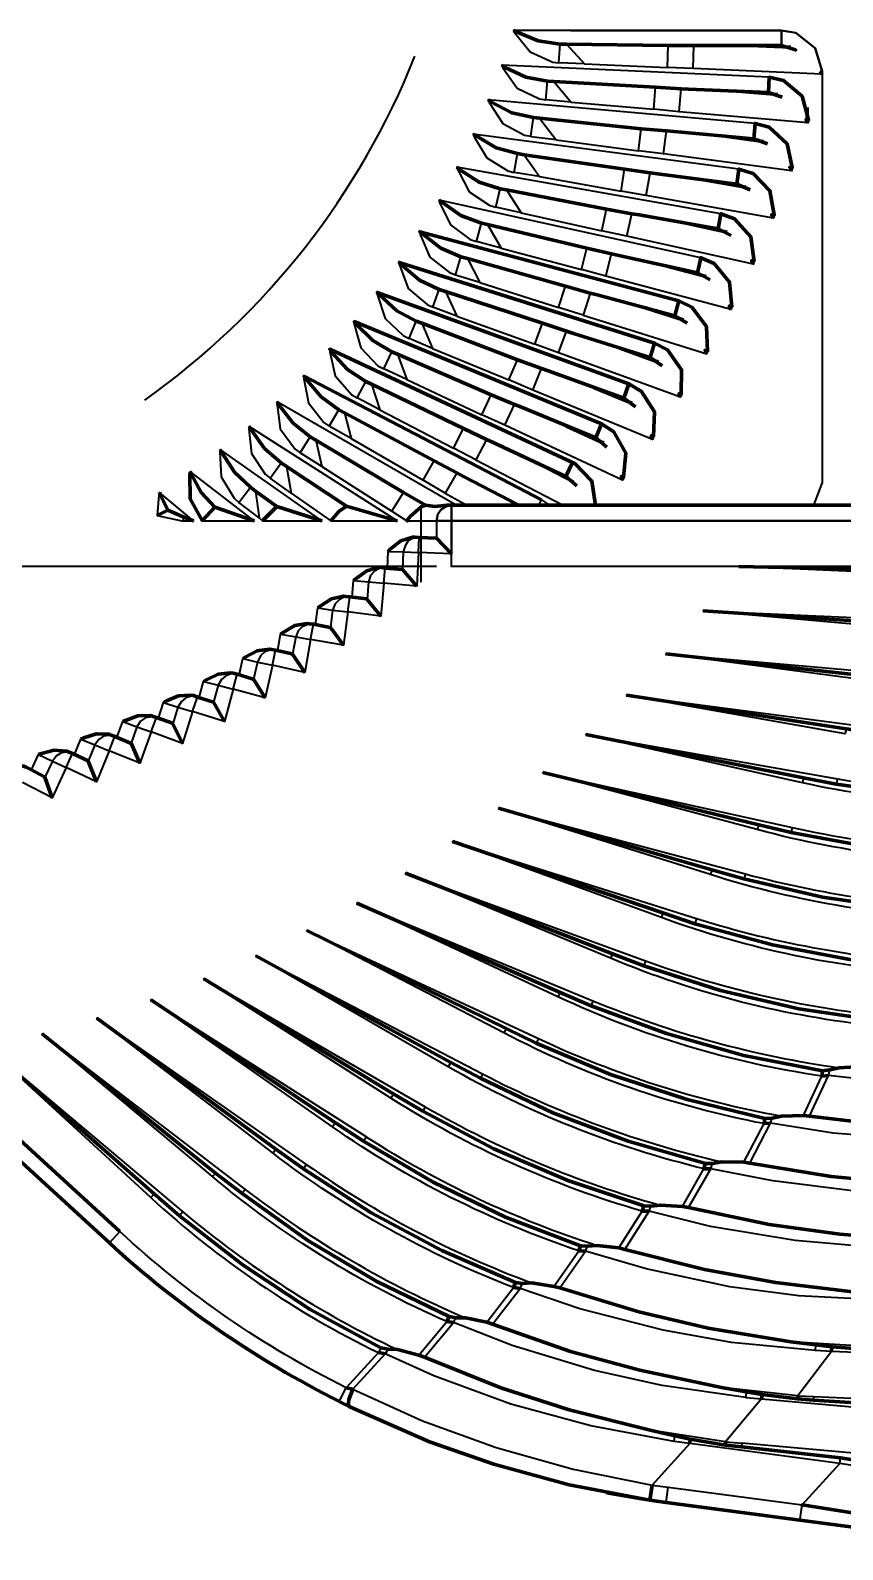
# Model space of a CAD drawing. Header units: millimetres. Extents: x 0 to 174, y 0 to 33.
# Drawn here: x 31.531 to 31.844, y 16.836 to 17.421 of the extents above; entities that cross this region are included whole.
import ezdxf

# ---------------------------------------------------------------- set-up
doc = ezdxf.new("R2010")
doc.units = ezdxf.units.MM
doc.layers.add('PDF_Geomertry', color=7, linetype='Continuous', true_color=0x405f80)

# ---------------------------------------------------------------- blocks, each defined once
blk = doc.blocks.new('SYM_22_3_005')
at = {"layer": 'PDF_Geomertry', "lineweight": 70}
for points in [[(0.39945, 0.0634), (0.40056, 0.06285), (0.39986, 0.06257)], [(0.47181, 0.05757), (0.46889, 0.05757), (0.45903, 0.05757), (0.41986, 0.05813), (0.41736, 0.05813), (0.40889, 0.05938), (0.40056, 0.06285)], [(0.49055, 0.05757), (0.50625, 0.05688)], [(0.39486, 0.04993), (0.39597, 0.04924), (0.39528, 0.04896)], [(0.39597, 0.04924), (0.40417, 0.04535), (0.4125, 0.04382), (0.415, 0.04368), (0.45417, 0.04146), (0.46403, 0.0409), (0.46681, 0.04077), (0.49764, 0.03952), (0.49792, 0.04535), (0.50347, 0.0441), (0.51056, 0.03799), (0.51306, 0.02896), (0.51208, 0.02896), (0.51292, 0.02771)], [(0.51833, 0.04646), (0.5175, 0.04771)], [(0.38972, 0.0366), (0.39069, 0.03591), (0.39, 0.03563)], [(0.39069, 0.03591), (0.39875, 0.0316), (0.40709, 0.02979), (0.40945, 0.02952), (0.44861, 0.02549), (0.45834, 0.02465), (0.46125, 0.02438), (0.49195, 0.0216), (0.4925, 0.02757), (0.49792, 0.02604), (0.50486, 0.01965), (0.50681, 0.01049), (0.50583, 0.01063), (0.50667, 0.00924)], [(0.4857, 0.03993), (0.50125, 0.03868)], [(0.50292, 0.03771), (0.49764, 0.03952)], [(0.5125, 0.03368), (0.5125, 0.02896)], [(0.38431, 0.02243), (0.385, 0.02271), (0.38389, 0.0234)], [(0.385, 0.02271), (0.39278, 0.01813), (0.40097, 0.01591), (0.40347, 0.01549), (0.44222, 0.00993), (0.45208, 0.00854), (0.45486, 0.00813), (0.48542, 0.0041), (0.48625, 0.00993), (0.49167, 0.00827), (0.49819, 0.0016), (0.49986, -0.00771), (0.49889, -0.00757), (0.49958, -0.00896)], [(0.48, 0.02271), (0.49556, 0.02063)], [(0.49722, 0.01965), (0.49195, 0.0216)], [(0.37764, 0.01063), (0.37861, 0.00979), (0.37792, 0.00965)], [(0.37861, 0.00979), (0.38625, 0.00493), (0.39431, 0.00229), (0.39667, 0.00188), (0.43528, -0.00548), (0.445, -0.00729), (0.44778, -0.00771), (0.4782, -0.01312), (0.47931, -0.00729), (0.48458, -0.00923), (0.49083, -0.01618), (0.49208, -0.02562)], [(0.47347, 0.00563), (0.48889, 0.00299)], [(0.49055, 0.00188), (0.48542, 0.0041)], [(0.37083, -0.00201), (0.37167, -0.00271), (0.37097, -0.00298)], [(0.37167, -0.00271), (0.37917, -0.00798), (0.38708, -0.0109), (0.38944, -0.01146), (0.42764, -0.02048), (0.43722, -0.02271), (0.44, -0.0234), (0.47028, -0.03007), (0.47153, -0.02423), (0.47667, -0.02646), (0.48264, -0.03368), (0.48347, -0.04312), (0.4825, -0.04285), (0.4832, -0.04423)], [(0.46639, -0.01104), (0.48167, -0.01437)], [(0.36431, -0.01507), (0.37139, -0.02048), (0.37917, -0.02382), (0.38167, -0.02451), (0.41945, -0.03521), (0.42889, -0.03785), (0.43167, -0.03854), (0.46153, -0.04659), (0.46306, -0.0409), (0.36333, -0.01424), (0.36431, -0.01507), (0.36347, -0.01521)], [(0.4832, -0.01562), (0.4782, -0.01312)], [(0.35625, -0.02701), (0.36319, -0.03284), (0.37083, -0.03646), (0.37319, -0.03729), (0.41055, -0.04951), (0.41986, -0.05257), (0.4225, -0.0534), (0.45208, -0.06271), (0.45375, -0.05715), (0.35542, -0.02604), (0.35625, -0.02701), (0.35556, -0.02701)], [(0.45847, -0.02743), (0.47361, -0.03146)], [(0.49195, -0.02562), (0.49111, -0.02535), (0.49181, -0.02674)], [(0.47514, -0.03271), (0.47028, -0.03007)], [(0.34778, -0.03854), (0.35444, -0.04465), (0.36194, -0.04868), (0.36417, -0.04951), (0.40097, -0.06354), (0.41014, -0.06687), (0.41278, -0.06784), (0.44194, -0.0784), (0.44389, -0.07285), (0.34695, -0.03757), (0.34778, -0.03854), (0.34708, -0.03868)], [(0.46306, -0.0409), (0.46806, -0.04326), (0.47375, -0.05076), (0.47417, -0.06021), (0.47319, -0.05993), (0.47389, -0.06132)], [(0.44986, -0.0434), (0.46472, -0.04812)], [(0.46625, -0.04951), (0.46153, -0.04659)], [(0.33875, -0.04979), (0.34528, -0.05618), (0.3525, -0.06048), (0.35472, -0.06146), (0.39083, -0.07701), (0.39986, -0.08076), (0.4025, -0.08187), (0.43111, -0.09368), (0.43333, -0.08826), (0.33806, -0.04882), (0.33875, -0.04979), (0.33806, -0.04979)], [(0.45375, -0.05715), (0.45875, -0.05979), (0.46417, -0.06743), (0.46403, -0.07687), (0.46319, -0.0766), (0.46375, -0.07798)], [(0.32931, -0.06062), (0.33542, -0.06729), (0.3425, -0.07187), (0.34472, -0.07298), (0.38014, -0.09007), (0.38903, -0.09423), (0.39153, -0.09548), (0.41958, -0.10854), (0.42208, -0.10312), (0.32861, -0.05951), (0.32931, -0.06062), (0.32861, -0.06048)], [(0.44056, -0.05909), (0.45528, -0.06451)], [(0.45667, -0.0659), (0.45208, -0.06271)], [(0.31861, -0.0709), (0.31945, -0.0709), (0.31875, -0.06993), (0.41014, -0.11757)], [(0.31945, -0.0709), (0.32528, -0.07785), (0.33208, -0.08285), (0.3343, -0.08396), (0.36889, -0.10257), (0.37764, -0.10715), (0.38014, -0.10854), (0.40153, -0.11965), (0.40069, -0.11951)], [(0.43056, -0.07437), (0.445, -0.08034)], [(0.44389, -0.07285), (0.44875, -0.07576), (0.45375, -0.08368), (0.45333, -0.09312), (0.4525, -0.09285), (0.45292, -0.09423)], [(0.30833, -0.07979), (0.30903, -0.0809), (0.3082, -0.08076)], [(0.37417, -0.11965), (0.37555, -0.11965), (0.58472, -0.11965), (0.37555, -0.11965), (0.37389, -0.11965), (0.36917, -0.12007), (0.36555, -0.11965), (0.35708, -0.11465), (0.32334, -0.09451), (0.32111, -0.09326), (0.31458, -0.08798), (0.30903, -0.0809)], [(0.44639, -0.08173), (0.44194, -0.0784)], [(0.29764, -0.08924), (0.2982, -0.09035), (0.2975, -0.09021)], [(0.35458, -0.12562), (0.33514, -0.11993), (0.31195, -0.10465), (0.30986, -0.10326), (0.30347, -0.09771), (0.2982, -0.09035)], [(0.41986, -0.08909), (0.43417, -0.09576)], [(0.43542, -0.09729), (0.43111, -0.09368)], [(0.44139, -0.10993), (0.44097, -0.10854), (0.44181, -0.10882), (0.44264, -0.09951), (0.43805, -0.09132), (0.43333, -0.08826)], [(0.28639, -0.09812), (0.28708, -0.09924), (0.28625, -0.0991)], [(0.32556, -0.12562), (0.3082, -0.12007), (0.3, -0.11423), (0.29806, -0.11271), (0.29194, -0.10687), (0.28708, -0.09924)], [(0.40861, -0.1034), (0.4225, -0.11062)], [(0.43097, -0.11965), (0.42958, -0.11035), (0.42306, -0.10354), (0.42208, -0.10312)], [(0.27486, -0.1066), (0.27542, -0.10784), (0.27472, -0.10757), (0.27486, -0.11715), (0.27944, -0.12549), (0.27944, -0.12549)], [(0.27542, -0.10784), (0.27917, -0.11465), (0.28431, -0.12034), (0.29958, -0.12562)], [(0.42375, -0.11215), (0.41958, -0.10854)], [(0.26306, -0.11465), (0.26347, -0.11576), (0.26278, -0.11548)], [(0.27611, -0.12562), (0.27222, -0.1241), (0.26625, -0.12146), (0.26347, -0.11576)], [(0.26222, -0.12354), (0.26625, -0.12146)], [(0.27944, -0.12562), (0.28431, -0.12034)], [(0.30278, -0.12562), (0.3082, -0.12007)], [(0.32903, -0.12562), (0.33208, -0.12201), (0.33514, -0.11993)], [(0.35834, -0.12562), (0.35875, -0.12562), (0.35861, -0.12549), (0.35861, -0.12549), (0.35861, -0.12535), (0.35861, -0.12521), (0.35875, -0.12507), (0.35972, -0.12382), (0.36389, -0.12021), (0.36555, -0.11965)], [(0.36555, -0.11965), (0.36555, -0.11965)], [(0.36555, -0.11965), (0.36555, -0.11965)], [(0.3968, -0.11715), (0.40111, -0.11965)], [(0.35111, -0.13743), (0.35194, -0.1366), (0.35597, -0.1334), (0.36056, -0.13187), (0.36153, -0.13187), (0.36306, -0.13201), (0.36958, -0.13229), (0.36972, -0.13229), (0.36972, -0.13229), (0.37555, -0.1384)], [(0.48625, -0.14326), (0.57181, -0.14521), (0.58472, -0.14535), (0.61569, -0.14423), (0.64653, -0.14048), (0.67681, -0.13437), (0.67722, -0.13632), (0.67958, -0.13521)], [(0.33778, -0.14868), (0.33875, -0.14785), (0.34292, -0.14493), (0.3475, -0.14354), (0.34847, -0.14368), (0.35, -0.14382), (0.35653, -0.14437), (0.35653, -0.14437), (0.35667, -0.14437), (0.36222, -0.15076)], [(0.32403, -0.15923), (0.325, -0.15854), (0.32931, -0.15576), (0.33389, -0.15465), (0.33486, -0.15479), (0.33639, -0.15493), (0.34292, -0.15576), (0.34292, -0.1559), (0.34306, -0.1559), (0.34833, -0.16243)], [(0.4725, -0.16035), (0.55792, -0.16604), (0.57083, -0.16674), (0.60181, -0.16701), (0.63278, -0.16465), (0.66334, -0.15979), (0.66375, -0.16187), (0.66597, -0.16076)], [(0.30972, -0.16937), (0.31069, -0.16868), (0.31514, -0.16604), (0.31986, -0.16521), (0.32083, -0.16534), (0.32236, -0.16548), (0.32875, -0.16674), (0.32889, -0.16674), (0.32889, -0.16674), (0.33389, -0.17354)], [(0.29514, -0.17868), (0.29611, -0.17812), (0.30069, -0.17576), (0.30542, -0.17507), (0.30639, -0.17521), (0.30778, -0.17549), (0.31417, -0.17687), (0.31431, -0.17701), (0.31431, -0.17701), (0.31903, -0.18409)], [(0.45806, -0.17687), (0.54319, -0.18632), (0.55597, -0.18757), (0.58709, -0.1891), (0.61806, -0.18812), (0.64875, -0.18465), (0.64903, -0.18674), (0.65139, -0.18562)], [(0.28, -0.18757), (0.28111, -0.18687), (0.28569, -0.18479), (0.29042, -0.18423), (0.29139, -0.18437), (0.29292, -0.18479), (0.29917, -0.1866), (0.2993, -0.1866), (0.2993, -0.1866), (0.30375, -0.19382)], [(0.26458, -0.19562), (0.26569, -0.19507), (0.27042, -0.19312), (0.27514, -0.19284), (0.27611, -0.19298), (0.27764, -0.19354), (0.28389, -0.19548), (0.28806, -0.20298)], [(0.44292, -0.19284), (0.5275, -0.20576), (0.54028, -0.20771), (0.57125, -0.21062), (0.60222, -0.21104), (0.63306, -0.20882), (0.63333, -0.2109), (0.6357, -0.20993)], [(0.24889, -0.20298), (0.25, -0.20257), (0.25472, -0.20076), (0.25958, -0.20062), (0.26056, -0.20104), (0.26194, -0.20146), (0.26806, -0.20368), (0.2682, -0.20382), (0.2682, -0.20382), (0.27194, -0.21146)], [(0.23278, -0.20979), (0.23389, -0.20923), (0.23875, -0.20771), (0.24361, -0.20785), (0.24444, -0.20826), (0.24583, -0.20882), (0.25194, -0.21132), (0.25208, -0.21132), (0.25208, -0.21132), (0.25542, -0.21909)], [(0.42722, -0.20798), (0.51111, -0.22465), (0.52375, -0.22715), (0.55458, -0.23132), (0.58542, -0.23312), (0.61639, -0.23229), (0.61653, -0.23437), (0.61889, -0.23354)], [(0.21639, -0.21576), (0.21764, -0.21535), (0.2225, -0.21409), (0.22722, -0.21437), (0.2282, -0.21479), (0.22958, -0.21535), (0.23556, -0.21812), (0.23556, -0.21826), (0.23556, -0.21826), (0.23875, -0.22618)], [(0.19986, -0.22104), (0.20097, -0.22076), (0.20597, -0.21965), (0.2107, -0.22021), (0.21167, -0.22062), (0.21292, -0.22118), (0.21875, -0.22424), (0.21889, -0.22437), (0.21889, -0.22437), (0.22167, -0.23243)], [(0.41069, -0.22257), (0.49389, -0.24285), (0.50639, -0.24576), (0.53694, -0.25146), (0.56778, -0.25451), (0.59861, -0.25507), (0.59875, -0.25715), (0.60125, -0.25646)], [(0.39361, -0.23632), (0.47584, -0.26021), (0.48819, -0.26368), (0.51847, -0.27062), (0.54917, -0.27507), (0.58, -0.27701), (0.58, -0.2791), (0.5825, -0.2784)], [(0.37597, -0.24924), (0.45694, -0.27674), (0.46931, -0.2809), (0.49917, -0.2891), (0.52958, -0.29479), (0.56042, -0.29812), (0.56028, -0.30021), (0.56278, -0.29965)], [(0.24778, -0.39951), (0.09361, -0.25826)], [(0.35778, -0.26146), (0.4375, -0.29257), (0.44958, -0.29715), (0.47917, -0.3066), (0.50931, -0.31368), (0.53986, -0.31826), (0.53972, -0.32035), (0.54222, -0.31993)], [(0.33903, -0.27298), (0.41736, -0.30743), (0.42931, -0.31257), (0.45834, -0.32326), (0.48819, -0.33173), (0.51847, -0.33757), (0.5182, -0.33965), (0.5207, -0.33937)], [(0.31986, -0.28354), (0.39653, -0.32132), (0.40819, -0.32701), (0.43681, -0.33909), (0.46625, -0.34868), (0.49625, -0.35604), (0.49597, -0.35798), (0.49847, -0.35784)], [(0.30014, -0.29326), (0.37528, -0.33437), (0.38667, -0.34049), (0.41458, -0.35382), (0.44361, -0.36479), (0.47333, -0.3734), (0.47278, -0.37535), (0.47542, -0.37535)], [(0.28014, -0.30215), (0.35333, -0.3466), (0.36445, -0.35312), (0.39181, -0.36771), (0.42028, -0.37993), (0.44958, -0.38965), (0.44903, -0.39173), (0.45167, -0.39173)], [(0.25972, -0.31021), (0.33083, -0.35771), (0.34167, -0.36479), (0.36847, -0.38048), (0.39639, -0.39396), (0.42528, -0.40507), (0.42458, -0.40701), (0.42709, -0.40715)], [(0.23889, -0.31729), (0.30792, -0.36785), (0.31847, -0.37535), (0.34459, -0.39229), (0.37181, -0.40687), (0.40014, -0.41923), (0.39945, -0.42118), (0.40195, -0.42146)], [(0.21792, -0.3234), (0.28458, -0.37701), (0.29486, -0.38493), (0.32014, -0.40299), (0.34681, -0.41882), (0.37458, -0.43229), (0.37375, -0.43423), (0.37625, -0.43465)], [(0.46736, -0.48132), (0.4675, -0.47965), (0.46153, -0.47826), (0.45208, -0.47618), (0.42084, -0.46826), (0.39458, -0.45979), (0.36514, -0.44798), (0.36292, -0.44715), (0.35472, -0.44507), (0.35111, -0.44493), (0.34833, -0.44437), (0.32111, -0.42965), (0.29528, -0.41257), (0.2707, -0.39354), (0.26097, -0.38507), (0.19667, -0.32868)], [(0.6432, -0.33715), (0.64278, -0.33535), (0.63667, -0.33604), (0.62694, -0.33687), (0.59486, -0.33854), (0.56722, -0.3384), (0.53555, -0.33604), (0.53319, -0.3359), (0.52486, -0.33646), (0.52125, -0.33729), (0.51847, -0.33757)], [(0.62083, -0.3609), (0.62056, -0.35923), (0.61445, -0.35951), (0.60472, -0.35993), (0.5725, -0.36021), (0.545, -0.35882), (0.51347, -0.35507), (0.51111, -0.35479), (0.50264, -0.35507), (0.49903, -0.3559), (0.49625, -0.35604)], [(0.5975, -0.38368), (0.59736, -0.38201), (0.59111, -0.38201), (0.58153, -0.38201), (0.5493, -0.3809), (0.5218, -0.3784), (0.49042, -0.37326), (0.48819, -0.37285), (0.47972, -0.37271), (0.47611, -0.3734), (0.47333, -0.3734)], [(0.5732, -0.40548), (0.5732, -0.40368), (0.56694, -0.40354), (0.55722, -0.40312), (0.52514, -0.40062), (0.49792, -0.39687), (0.46681, -0.39035), (0.46445, -0.38993), (0.45597, -0.38937), (0.45236, -0.38979), (0.44958, -0.38965)], [(0.54806, -0.42618), (0.54806, -0.42437), (0.54181, -0.42396), (0.53222, -0.42312), (0.50028, -0.41923), (0.47305, -0.41423), (0.44236, -0.40646), (0.44, -0.4059), (0.43167, -0.40493), (0.42792, -0.40521), (0.42528, -0.40507)], [(0.52194, -0.44576), (0.52208, -0.44396), (0.51583, -0.44326), (0.50625, -0.44201), (0.47444, -0.43674), (0.44764, -0.43048), (0.41722, -0.42132), (0.415, -0.42076), (0.40653, -0.41937), (0.40292, -0.41965), (0.40014, -0.41923)], [(0.495, -0.46409), (0.49514, -0.46243), (0.48903, -0.46132), (0.47958, -0.45965), (0.44806, -0.45298), (0.42139, -0.44576), (0.39139, -0.43521), (0.38917, -0.43451), (0.38097, -0.43284), (0.37722, -0.43284), (0.37458, -0.43229)], [(0.52208, -0.44396), (0.53569, -0.44507), (0.53569, -0.44382)], [(0.34736, -0.44618), (0.35, -0.44673)], [(0.335, -0.45979), (0.3375, -0.46035), (0.33597, -0.46424), (0.33583, -0.4659), (0.33597, -0.4666), (0.33611, -0.46687), (0.33639, -0.46715)], [(0.49514, -0.46243), (0.50875, -0.46409), (0.50889, -0.46285)], [(0.33222, -0.46507), (0.33639, -0.46715), (0.36708, -0.48062), (0.39181, -0.48923), (0.42084, -0.49715), (0.45194, -0.50312), (0.4582, -0.50396), (0.50972, -0.51076), (0.59375, -0.52187)], [(0.50875, -0.46409), (0.515, -0.46451), (0.55333, -0.46701), (0.56694, -0.46854), (0.59417, -0.47187), (0.62, -0.47368), (0.64917, -0.47493), (0.65264, -0.47479)], [(0.4675, -0.47965), (0.48111, -0.48187), (0.48111, -0.48062)], [(0.48111, -0.48187), (0.48722, -0.48257), (0.52542, -0.48674), (0.53889, -0.48896), (0.56611, -0.4934), (0.59181, -0.49632), (0.62083, -0.49882), (0.62431, -0.49882)], [(0.45194, -0.50312), (0.45208, -0.50229), (0.45278, -0.49729)], [(0.43542, -0.50021), (0.44944, -0.50271)], [(0.59597, -0.52215), (0.59375, -0.52187), (0.59431, -0.52187), (0.59486, -0.52173), (0.59597, -0.52118), (0.59764, -0.51882), (0.51056, -0.50493), (0.56236, -0.51312)]]:
    blk.add_lwpolyline(points, dxfattribs=at)
at = {"layer": 'PDF_Geomertry', "lineweight": 35}
for points in [[(0.42153, 0.0634), (0.50264, 0.0634), (0.50264, 0.05757), (0.50264, 0.05702), (0.50264, 0.05757), (0.50264, 0.0634), (0.39945, 0.0634), (0.39986, 0.06257), (0.40583, 0.05507), (0.41458, 0.05118), (0.41694, 0.0509), (0.41736, 0.05813)], [(0.51833, 0.04771), (0.51556, 0.0566), (0.50819, 0.06243), (0.50264, 0.0634), (0.50819, 0.06243), (0.51556, 0.0566), (0.51833, 0.04771), (0.51833, -0.10979), (0.51833, -0.1109), (0.515, -0.11965)], [(0.41986, 0.05813), (0.42681, 0.05049), (0.45875, 0.0491), (0.45903, 0.05757)], [(0.5175, 0.04771), (0.51833, 0.04771), (0.51833, 0.04646), (0.46861, 0.04868), (0.46889, 0.05757)], [(0.49792, 0.04535), (0.39486, 0.04993), (0.39528, 0.04896), (0.40083, 0.04118), (0.40945, 0.03702), (0.41181, 0.0366), (0.4125, 0.04382)], [(0.42681, 0.05049), (0.41694, 0.0509)], [(0.46861, 0.04868), (0.45875, 0.0491)], [(0.415, 0.04368), (0.42167, 0.03576), (0.45347, 0.03299), (0.45417, 0.04146)], [(0.4925, 0.02757), (0.38972, 0.0366), (0.39, 0.03563), (0.39528, 0.02757), (0.40361, 0.02299), (0.40611, 0.02257), (0.40709, 0.02979)], [(0.42167, 0.03576), (0.41181, 0.0366)], [(0.51306, 0.02896), (0.51292, 0.02771), (0.46319, 0.03202), (0.46403, 0.0409)], [(0.49764, 0.03952), (0.49764, 0.03896)], [(0.40945, 0.02952), (0.41583, 0.02118), (0.4475, 0.01702), (0.44861, 0.02549)], [(0.46319, 0.03202), (0.45347, 0.03299)], [(0.50681, 0.01049), (0.50667, 0.00924), (0.45722, 0.01577), (0.45834, 0.02465)], [(0.48625, 0.00993), (0.38389, 0.0234), (0.38431, 0.02243), (0.38917, 0.01424), (0.39722, 0.00924), (0.39972, 0.00868), (0.40097, 0.01591)], [(0.41583, 0.02118), (0.40611, 0.02243)], [(0.49195, 0.0216), (0.49195, 0.02118)], [(0.40347, 0.01549), (0.40945, 0.00702), (0.44083, 0.00146), (0.44222, 0.00993)], [(0.45722, 0.01577), (0.4475, 0.01702)], [(0.47931, -0.00729), (0.37764, 0.01063), (0.37792, 0.00965), (0.38236, 0.00118), (0.39028, -0.00409), (0.39278, -0.00479)], [(0.40945, 0.00702), (0.39972, 0.00868)], [(0.49986, -0.00771), (0.49958, -0.00896), (0.45056, -0.00021), (0.45208, 0.00854)], [(0.40236, -0.00687), (0.39264, -0.00479), (0.39431, 0.00229)], [(0.39667, 0.00188), (0.40236, -0.00687), (0.43347, -0.01382), (0.43528, -0.00548)], [(0.45056, -0.00021), (0.44083, 0.00146)], [(0.48542, 0.0041), (0.48542, 0.00354)], [(0.47153, -0.02423), (0.37083, -0.00201), (0.37097, -0.00298), (0.37514, -0.0116), (0.38278, -0.01715), (0.38514, -0.01798), (0.38708, -0.0109)], [(0.38944, -0.01146), (0.39472, -0.02048), (0.42556, -0.02882), (0.42764, -0.02048)], [(0.49195, -0.02562), (0.49181, -0.02674), (0.44306, -0.0159), (0.445, -0.00729)], [(0.36333, -0.01424), (0.36347, -0.01521), (0.36722, -0.02396), (0.37472, -0.02993), (0.37708, -0.03076)], [(0.44306, -0.0159), (0.43347, -0.01382)], [(0.4782, -0.01312), (0.47806, -0.01368)], [(0.39472, -0.02048), (0.38514, -0.01798)], [(0.48347, -0.04312), (0.4832, -0.04423), (0.435, -0.03132), (0.43722, -0.02271)], [(0.35542, -0.02604), (0.35556, -0.02701), (0.35889, -0.03604), (0.36611, -0.04229), (0.36833, -0.04326), (0.37083, -0.03646)], [(0.38639, -0.03382), (0.37708, -0.0309), (0.37917, -0.02382)], [(0.38167, -0.02451), (0.38639, -0.03382), (0.41681, -0.0434), (0.41945, -0.03521)], [(0.435, -0.03132), (0.42556, -0.02882)], [(0.47028, -0.03007), (0.47014, -0.03062)], [(0.34695, -0.03757), (0.34708, -0.03868), (0.35, -0.04771), (0.35695, -0.05423), (0.35917, -0.05535), (0.36194, -0.04868)], [(0.37319, -0.03729), (0.37764, -0.04673), (0.40764, -0.05757), (0.41055, -0.04951)], [(0.42889, -0.03785), (0.42625, -0.04632), (0.47389, -0.06132), (0.47417, -0.06021)], [(0.37764, -0.04673), (0.36833, -0.04326)], [(0.42625, -0.04632), (0.41681, -0.0434)], [(0.46153, -0.04659), (0.46139, -0.04715)], [(0.33806, -0.04882), (0.33806, -0.04979), (0.34055, -0.05896), (0.34722, -0.0659), (0.34944, -0.06701), (0.3525, -0.06048)], [(0.36417, -0.04951), (0.3682, -0.05923), (0.39764, -0.07132), (0.40097, -0.06354)], [(0.46403, -0.07687), (0.46375, -0.07798), (0.41681, -0.0609), (0.41986, -0.05257)], [(0.3682, -0.05923), (0.35917, -0.05535)], [(0.41681, -0.0609), (0.40764, -0.05757)], [(0.32861, -0.05951), (0.32861, -0.06048), (0.3307, -0.06979), (0.33709, -0.07701), (0.33917, -0.07826), (0.3425, -0.07187)], [(0.35472, -0.06146), (0.35834, -0.07118), (0.38722, -0.08479), (0.39083, -0.07701)], [(0.45208, -0.06271), (0.4518, -0.06326)], [(0.31875, -0.06993), (0.31861, -0.0709), (0.32042, -0.08021), (0.32639, -0.08771), (0.32847, -0.08909), (0.33208, -0.08285)], [(0.35834, -0.07118), (0.34944, -0.06701)], [(0.45333, -0.09312), (0.45292, -0.09423), (0.40681, -0.07521), (0.41014, -0.06687)], [(0.34472, -0.07298), (0.34792, -0.08285), (0.37625, -0.09757), (0.38014, -0.09007)], [(0.40681, -0.07521), (0.39764, -0.07132)], [(0.37736, -0.11965), (0.30833, -0.07979), (0.3082, -0.08076)], [(0.30833, -0.08076), (0.30959, -0.09021), (0.31528, -0.09798), (0.31722, -0.09937), (0.32111, -0.09326)], [(0.34792, -0.08285), (0.33917, -0.07826)], [(0.44181, -0.10882), (0.44139, -0.10993), (0.39611, -0.08882), (0.39986, -0.08076)], [(0.44194, -0.0784), (0.44167, -0.07896)], [(0.3343, -0.08396), (0.33695, -0.09396), (0.36459, -0.10993), (0.36889, -0.10257)], [(0.39611, -0.08882), (0.38722, -0.08479)], [(0.31195, -0.10465), (0.31375, -0.11493), (0.32903, -0.12562), (0.35458, -0.12562), (0.29764, -0.08924), (0.2975, -0.09021), (0.29847, -0.09965), (0.30375, -0.10771), (0.3057, -0.10923), (0.30986, -0.10326)], [(0.33695, -0.09396), (0.32847, -0.08909)], [(0.43111, -0.09368), (0.43083, -0.09423)], [(0.3, -0.11423), (0.30139, -0.12451), (0.30278, -0.12562), (0.32556, -0.12562), (0.28639, -0.09812), (0.28625, -0.0991), (0.28681, -0.10868), (0.29181, -0.11687), (0.29361, -0.11854), (0.29806, -0.11271)], [(0.32556, -0.10465), (0.31722, -0.09937)], [(0.32334, -0.09451), (0.32556, -0.10465), (0.3525, -0.12187), (0.35708, -0.11465)], [(0.38486, -0.10215), (0.37625, -0.09757)], [(0.38903, -0.09423), (0.38486, -0.10215), (0.41861, -0.11965)], [(0.27944, -0.12562), (0.29958, -0.12562), (0.27486, -0.1066), (0.27472, -0.10757)], [(0.31375, -0.11493), (0.3057, -0.10923)], [(0.37306, -0.11493), (0.36459, -0.10993)], [(0.37764, -0.10715), (0.37306, -0.11493), (0.38139, -0.11965)], [(0.41958, -0.10854), (0.41931, -0.10896)], [(0.26278, -0.11562), (0.26222, -0.12354), (0.27167, -0.12562), (0.27222, -0.12562)], [(0.27222, -0.1241), (0.27222, -0.12562), (0.27611, -0.12562), (0.26306, -0.11465), (0.26278, -0.11548)], [(0.58472, -0.14326), (0.37555, -0.14326), (0.37555, -0.12562), (0.58472, -0.12562)], [(0.58472, -0.12562), (0.37555, -0.12562), (0.37555, -0.1384), (0.36278, -0.13785), (0.36222, -0.15076), (0.34944, -0.14965), (0.34833, -0.16243), (0.33556, -0.16076), (0.33389, -0.17354), (0.32125, -0.17132), (0.31903, -0.18409), (0.30653, -0.18132), (0.30375, -0.19382), (0.29139, -0.19048), (0.28806, -0.20298), (0.27583, -0.1991), (0.27194, -0.21146), (0.25986, -0.20701), (0.25542, -0.21909), (0.24361, -0.21424), (0.23875, -0.22618), (0.22708, -0.22076), (0.22167, -0.23243), (0.21028, -0.22646)], [(0.30139, -0.12451), (0.29361, -0.11854)], [(0.3525, -0.12187), (0.35834, -0.12562)], [(0.35875, -0.12562), (0.36389, -0.12562), (0.36389, -0.12021)], [(0.36972, -0.14326), (0.36389, -0.14326), (0.36389, -0.13201), (0.36389, -0.12562), (0.36972, -0.12562), (0.37555, -0.12562), (0.37555, -0.11965), (0.37555, -0.12562), (0.36972, -0.12562), (0.36972, -0.13229)], [(0.36555, -0.11965), (0.36555, -0.11965)], [(0.40917, -0.11965), (0.41014, -0.11757), (0.41334, -0.11965)], [(0.35084, -0.14382), (0.35111, -0.13743), (0.35695, -0.13757), (0.36278, -0.13785), (0.36306, -0.13201), (0.36083, -0.13229), (0.35889, -0.1334), (0.35764, -0.13521), (0.35695, -0.13757), (0.35667, -0.14437)], [(0.36389, -0.14923), (0.36389, -0.14326), (-0.04166, -0.14326), (-0.03194, -0.14326), (0.08486, -0.25035), (0.08097, -0.25465)], [(0.33722, -0.15507), (0.33778, -0.14868), (0.34361, -0.1491), (0.34944, -0.14965), (0.35, -0.14382), (0.34778, -0.14396), (0.34583, -0.14507), (0.34431, -0.14673), (0.34361, -0.1491), (0.34306, -0.1559)], [(0.57181, -0.14521), (0.57167, -0.14701), (0.48625, -0.14326), (0.58472, -0.14326), (0.58472, -0.14535)], [(0.3232, -0.16562), (0.32403, -0.15923), (0.32972, -0.16007), (0.33556, -0.16076), (0.33639, -0.15493), (0.33417, -0.15507), (0.33222, -0.15604), (0.3307, -0.15757), (0.32972, -0.16007), (0.32889, -0.16674)], [(0.55792, -0.16604), (0.55778, -0.16785), (0.4725, -0.16035), (0.57097, -0.16465), (0.57083, -0.16674)], [(0.30861, -0.17562), (0.30972, -0.16937), (0.31556, -0.17034), (0.31431, -0.17701)], [(0.29375, -0.18507), (0.29514, -0.17868), (0.30083, -0.18007), (0.30653, -0.18132), (0.30778, -0.17549), (0.30556, -0.17549), (0.30361, -0.17618), (0.30195, -0.17771), (0.30083, -0.18007), (0.2993, -0.1866)], [(0.54319, -0.18632), (0.54292, -0.18812), (0.45806, -0.17687), (0.55625, -0.18548), (0.55597, -0.18757)], [(0.27833, -0.19368), (0.28, -0.18757), (0.28569, -0.18896), (0.29139, -0.19048), (0.29292, -0.18479), (0.2907, -0.18465), (0.28861, -0.18535), (0.28694, -0.18674), (0.28569, -0.18896), (0.28389, -0.19548)], [(0.5275, -0.20576), (0.52722, -0.20771), (0.44292, -0.19284), (0.54056, -0.20562), (0.54028, -0.20771)], [(0.26264, -0.20174), (0.26458, -0.19562), (0.27014, -0.19743), (0.27583, -0.1991), (0.27764, -0.19354), (0.27542, -0.19326), (0.2732, -0.19382), (0.27153, -0.19521), (0.27014, -0.19743), (0.2682, -0.20382)], [(0.24667, -0.2091), (0.24889, -0.20298), (0.25431, -0.20507), (0.25986, -0.20701), (0.26194, -0.20146), (0.25972, -0.20118), (0.25764, -0.2016), (0.25569, -0.20285), (0.25431, -0.20507), (0.25208, -0.21132)], [(0.23028, -0.21576), (0.23278, -0.20979), (0.23819, -0.21201), (0.24361, -0.21424), (0.24583, -0.20882), (0.24375, -0.2084), (0.24153, -0.20868), (0.23972, -0.20993), (0.23819, -0.21201), (0.23556, -0.21826)], [(0.51111, -0.22465), (0.5107, -0.2266), (0.42722, -0.20798), (0.52417, -0.22507), (0.52375, -0.22715)], [(0.21375, -0.2216), (0.21639, -0.21576), (0.22181, -0.21826), (0.22708, -0.22076), (0.22958, -0.21535), (0.22736, -0.21479), (0.22528, -0.21507), (0.22333, -0.21618), (0.22181, -0.21826), (0.21889, -0.22437)], [(0.49389, -0.24285), (0.49333, -0.24465), (0.41069, -0.22257), (0.50681, -0.24382), (0.50639, -0.24576)], [(0.47584, -0.26021), (0.47528, -0.26201), (0.39361, -0.23632), (0.48875, -0.26173), (0.48819, -0.26368)], [(0.45694, -0.27674), (0.45639, -0.27854), (0.37597, -0.24924), (0.46986, -0.27896), (0.46931, -0.2809)], [(0.4375, -0.29257), (0.43681, -0.29423), (0.35778, -0.26146), (0.45028, -0.29521), (0.44958, -0.29715)], [(0.41736, -0.30743), (0.41653, -0.30909), (0.33903, -0.27298), (0.43, -0.31062), (0.42931, -0.31257)], [(0.39653, -0.32132), (0.3957, -0.32298), (0.31986, -0.28354), (0.40903, -0.32521), (0.40819, -0.32701)], [(0.37528, -0.33437), (0.37431, -0.33604), (0.30014, -0.29326), (0.3875, -0.33882), (0.38667, -0.34049)], [(0.35333, -0.3466), (0.35222, -0.34812), (0.28014, -0.30215), (0.36542, -0.35146), (0.36445, -0.35312)], [(0.33083, -0.35771), (0.32972, -0.35923), (0.25972, -0.31021), (0.34278, -0.36312), (0.34167, -0.36479)], [(0.30792, -0.36785), (0.30681, -0.36937), (0.23889, -0.31729), (0.31959, -0.37368), (0.31847, -0.37535)], [(0.28458, -0.37701), (0.28347, -0.3784), (0.21792, -0.3234), (0.29611, -0.3834), (0.29486, -0.38493)], [(0.26097, -0.38507), (0.25972, -0.38646), (0.19667, -0.32868), (0.27208, -0.39201), (0.2707, -0.39354)], [(0.51347, -0.35507), (0.5207, -0.33937), (0.52125, -0.33729)], [(0.63708, -0.33812), (0.60472, -0.34201), (0.57806, -0.34326), (0.545, -0.34215), (0.5207, -0.33937)], [(0.49042, -0.37326), (0.49847, -0.35784), (0.49903, -0.3559)], [(0.61472, -0.3616), (0.58222, -0.36423), (0.55556, -0.36423), (0.5225, -0.3616), (0.49847, -0.35784)], [(0.46681, -0.39035), (0.47542, -0.37535), (0.47611, -0.3734)], [(0.59139, -0.38423), (0.55889, -0.38535), (0.53209, -0.38409), (0.49931, -0.38007), (0.47542, -0.37535)], [(0.44236, -0.40646), (0.45167, -0.39173), (0.45236, -0.38979)], [(0.56708, -0.40562), (0.53445, -0.40535), (0.50792, -0.40299), (0.47528, -0.39757), (0.45167, -0.39173)], [(0.41722, -0.42132), (0.42709, -0.40715), (0.42792, -0.40521)], [(0.54181, -0.42604), (0.50931, -0.42437), (0.48278, -0.4209), (0.45056, -0.41396), (0.42709, -0.40715)], [(0.39139, -0.43521), (0.40195, -0.42146), (0.40292, -0.41965)], [(0.51569, -0.44535), (0.48334, -0.44229), (0.45708, -0.43757), (0.425, -0.42937), (0.40195, -0.42146)], [(0.36514, -0.44798), (0.37625, -0.43465), (0.37722, -0.43284)], [(0.48889, -0.46354), (0.45667, -0.45896), (0.43056, -0.45312), (0.39889, -0.44354), (0.37625, -0.43465)], [(0.35111, -0.44493), (0.35, -0.44673), (0.3375, -0.46035), (0.36431, -0.47257), (0.39278, -0.48284), (0.42236, -0.49118), (0.45278, -0.49729)], [(0.34833, -0.44437), (0.34736, -0.44618)], [(0.53569, -0.44382), (0.50625, -0.44201)], [(0.515, -0.46451), (0.51514, -0.46312), (0.56708, -0.46549), (0.58028, -0.44826), (0.52194, -0.44576), (0.51569, -0.44535), (0.51583, -0.44326)], [(0.46125, -0.48048), (0.42917, -0.47451), (0.39833, -0.46604), (0.36875, -0.45521), (0.35, -0.44673)], [(0.52194, -0.44576), (0.50889, -0.46285), (0.51514, -0.46312)], [(0.33222, -0.46507), (0.335, -0.45979)], [(0.50889, -0.46285), (0.47958, -0.45965)], [(0.48903, -0.46132), (0.48889, -0.46354), (0.495, -0.46409), (0.55319, -0.46923), (0.53917, -0.48576), (0.48736, -0.48118), (0.48722, -0.48257)], [(0.495, -0.46409), (0.48111, -0.48062), (0.48736, -0.48118)], [(0.48111, -0.48062), (0.45208, -0.47618)], [(0.4582, -0.50396), (0.45903, -0.49812), (0.51056, -0.50493), (0.52514, -0.48896), (0.46736, -0.48132), (0.46125, -0.48048), (0.46153, -0.47826)], [(0.46736, -0.48132), (0.45278, -0.49729), (0.45903, -0.49812)], [(0.60639, -0.50187), (0.52514, -0.48896), (0.52542, -0.48674)], [(0.50972, -0.51076), (0.50986, -0.51035), (0.51056, -0.50493)]]:
    blk.add_lwpolyline(points, dxfattribs=at)
at = {"layer": 'PDF_Geomertry', "lineweight": 70}
for points in [[(0.50264, 0.05757), (0.47181, 0.05757)], [(0.50264, 0.05757), (0.50806, 0.0559)], [(0.28389, -0.19548), (0.28389, -0.19548), (0.28389, -0.19548)]]:
    blk.add_lwpolyline(points, close=True, dxfattribs=at)
at = {"layer": 'PDF_Geomertry', "lineweight": 35}
for points in [[(0.36972, -0.12562), (0.37028, -0.12312), (0.37153, -0.12132), (0.37347, -0.12007), (0.37555, -0.11965), (0.37347, -0.12007), (0.37153, -0.12132), (0.37028, -0.12312)], [(0.31556, -0.17034), (0.32125, -0.17132), (0.32236, -0.16548), (0.32014, -0.16562), (0.31806, -0.16646), (0.31653, -0.16798)]]:
    blk.add_lwpolyline(points, close=True, dxfattribs=at)
at = {"layer": 'PDF_Geomertry', "lineweight": 70}
blk.add_lwpolyline([(-0.03194, -0.14326), (-0.03431, -0.14923), (-0.04166, -0.14923), (-0.03431, -0.14923), (0.08097, -0.25465), (0.08958, -0.26257), (0.24375, -0.40396, 0.069241), (0.33236, -0.46507)], format="xyb", dxfattribs=at)
at = {"layer": 'PDF_Geomertry', "lineweight": 35}
for points in [[(0.61292, -0.25076), (0.61653, -0.23437, -0.07164), (0.5107, -0.2266)], [(0.59445, -0.27326), (0.59875, -0.25715, -0.072783), (0.49333, -0.24465)], [(0.575, -0.29507), (0.58, -0.2791, -0.072471), (0.47528, -0.26201)], [(0.55458, -0.3159), (0.56028, -0.30021, -0.072407), (0.45639, -0.27854)], [(0.53319, -0.3359), (0.53972, -0.32035, -0.073989), (0.43681, -0.29423)], [(0.51111, -0.35479), (0.5182, -0.33965, -0.072671), (0.41653, -0.30909)], [(0.48819, -0.37285), (0.49597, -0.35798, -0.074312), (0.3957, -0.32298)], [(0.46445, -0.38993), (0.47278, -0.37535, -0.072107), (0.37431, -0.33604)], [(0.44, -0.4059), (0.44903, -0.39173, -0.071687), (0.35222, -0.34812)], [(0.415, -0.42076), (0.42458, -0.40701, -0.071406), (0.32972, -0.35923)], [(0.38917, -0.43451), (0.39945, -0.42118, -0.071294), (0.30681, -0.36937)], [(0.36292, -0.44715), (0.37375, -0.43423, -0.071886), (0.28347, -0.3784)], [(0.25972, -0.38646, 0.073845), (0.34736, -0.44618), (0.335, -0.45979, -0.071439), (0.24778, -0.39951), (0.24375, -0.40396)]]:
    blk.add_lwpolyline(points, format="xyb", dxfattribs=at)
for centre, radius, start, end in [((0.08601, 0.16252), 0.29621, 305.34393, 338.38437), ((0.59125, 0.14733), 0.37839, 259.78874, 274.69557), ((0.58962, 0.12463), 0.37764, 257.33305, 272.29222), ((0.58844, 0.10809), 0.38303, 254.91384, 269.65148), ((0.58808, 0.10149), 0.39839, 252.73795, 266.89934), ((0.58278, 0.06807), 0.38668, 249.96094, 264.55849), ((0.58105, 0.05694), 0.39739, 247.65953, 261.87148), ((0.57214, 0.02448), 0.38586, 244.99253, 259.62261), ((0.56643, 0.00567), 0.38818, 242.55197, 257.09275), ((0.55983, -0.01427), 0.38922, 240.0339, 254.5239), ((0.5487, -0.04067), 0.3826, 237.43697, 252.18762), ((0.53945, -0.06091), 0.38232, 234.89484, 249.65551), ((0.53464, -0.07155), 0.39261, 232.58827, 246.95894), ((0.51885, -0.09854), 0.38343, 229.94075, 244.6556)]:
    blk.add_arc(centre, radius, start, end, dxfattribs=at)

msp = doc.modelspace()

# ---------------------------------------------------------------- block references
msp.add_blockref('SYM_22_3_005', (31.31778, 17.35799))

doc.saveas('drawing.dxf')
